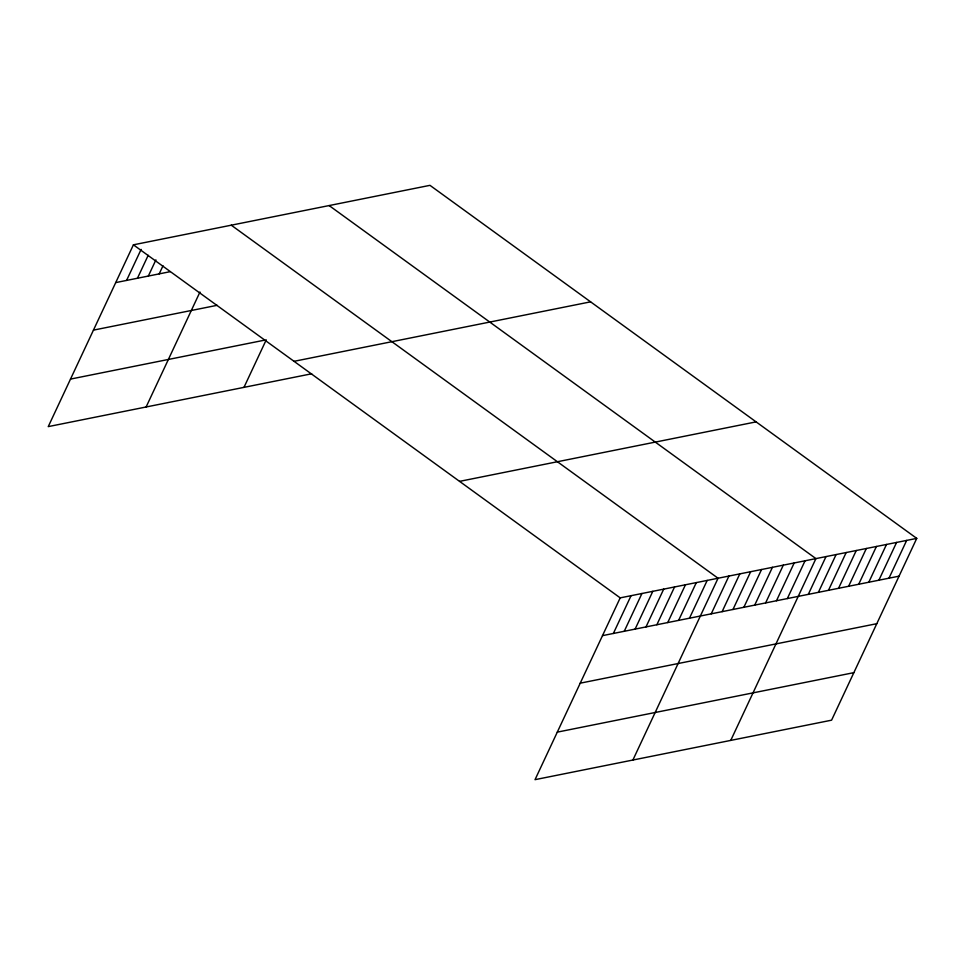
<?xml version="1.0" encoding="UTF-8"?>
<svg xmlns="http://www.w3.org/2000/svg" width="965" height="965" viewBox="0 0 965 965"><rect width="100%" height="100%" fill="white"/><g stroke="black" fill="none" stroke-linecap="round" stroke-linejoin="round"><path stroke-width="1.45" d="M916.75 538.386L620.193 597.866L535.032 779.66L831.589 720.179L916.75 538.386L429.968 185.34L133.411 244.821L48.25 426.614L311.683 373.781M126.584 280.417L141.119 249.392M137.452 278.246L148.2 255.303M148.333 276.062L155.92 259.875M159.201 273.879L163.001 265.785M146.113 406.989L199.972 292.021M243.976 387.363L266.243 339.837M613.366 633.462L631.062 595.682M624.246 631.291L641.942 593.499M635.115 629.108L652.81 591.328M645.995 626.924L663.691 589.145M656.863 624.741L674.559 586.961M667.732 622.558L685.44 584.778M678.612 620.386L696.308 582.595M689.48 618.203L707.188 580.423M632.895 760.034L718.057 578.24L231.274 225.195M711.229 613.837L728.925 576.057M722.11 611.653L739.805 573.873M732.978 609.47L750.674 571.69M743.858 607.299L761.554 569.507M754.726 605.115L772.422 567.336M765.607 602.932L783.303 565.152M776.475 600.749L794.171 562.969M787.344 598.565L805.051 560.786M730.758 740.396L815.92 558.602L329.137 205.569M808.308 594.368L826.004 556.588M818.392 592.341L836.088 554.561M828.477 590.327L846.172 552.535M838.549 588.3L856.257 550.52M848.633 586.274L866.341 548.494M858.717 584.259L876.413 546.467M868.802 582.233L886.497 544.453M878.886 580.206L896.582 542.427M888.97 578.192L906.666 540.412M115.716 282.6L170.081 271.696M93.448 330.127L217.137 305.314M70.517 379.088L264.88 340.102M294.048 361.32L590.604 301.84M459.557 481.366L756.114 421.874M602.498 635.646L899.054 576.165M580.23 683.172L876.787 623.692M557.3 732.133L853.856 672.653M133.411 244.821L620.193 597.866"/></g></svg>
